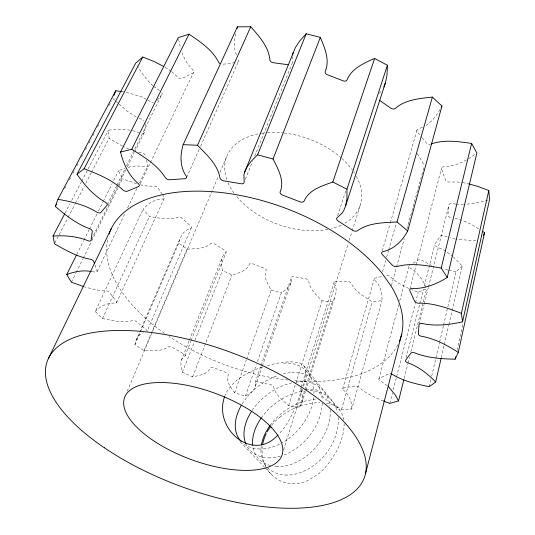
<?xml version="1.0" encoding="UTF-8"?>
<svg xmlns="http://www.w3.org/2000/svg" width="535" height="535" viewBox="0 0 535 535"><rect width="100%" height="100%" fill="white"/><g stroke="black" fill="none" stroke-linecap="round" stroke-linejoin="round"><path stroke-width="0.4" stroke-dasharray="2.67 2.01" d="M292.337 56.543L292.217 63.003A3.203 2.341 23.6 0 1 290.672 64.822M262.344 366.007L291.308 281.764L291.408 277.525A2.468 1.391 18.8 0 1 293.795 276.622L306.114 278.942A2.474 1.398 18.3 0 1 308.755 280.795C309.424 289.274 316.56 295.119 322.09 300.777L332.335 301.787C335.933 296.343 337.879 288.994 334.061 283.115A2.508 1.424 17.1 0 1 335.739 281.637L347.696 281.504A2.528 1.444 16.6 0 1 350.906 282.935C355.293 291.709 364.295 296.644 372.206 301.76L381.903 300.703C382.592 293.14 380.372 285.195 374.58 280.019A2.581 1.498 15.5 0 1 375.389 278.053L382.271 276.301M455.773 204.049L451.808 203.601A2.956 1.913 11.6 0 0 448.872 205.186L447.869 214.923A2.922 1.866 11.8 0 0 450.35 217.344L451.888 217.678M134.693 151.886L144.303 132.446L146.015 123.251M189.109 340.828L181.425 360.155L180.883 362.85L181.057 366.87L182.415 372.146L192.627 376.894C198.886 375.309 207.506 374.66 210.362 367.792A2.628 1.237 20.5 0 1 213.411 367.712L226.144 372.554A2.628 1.237 20.1 0 1 228.298 374.607C225.429 381.328 231.194 387.628 234.624 392.844L245.445 396.081C249.37 393.78 253.938 391.138 255.309 386.477L262.076 366.796M457.124 350.211L463.056 323.314M441.268 357.701L444.057 345.536M444.244 344.727L448.711 325.267M448.898 324.457L462.307 266.089L453.486 257.034M162.312 194.446L164.004 197.054A2.595 1.505 25.2 0 1 163.202 199.033C155.25 198.973 148.014 203.253 143.086 209.285L149.479 216.521C158.989 218.073 169.16 220.42 178.536 216.942A2.535 1.451 24 0 1 181.92 218.026L190.6 226.078A2.514 1.438 23.5 0 1 190.788 228.271C183.933 229.983 180.041 236.55 178.79 243.077L187.029 249.143C195.135 248.675 204.484 249.143 210.984 243.385A2.481 1.404 22.3 0 1 214.241 243.786L224.901 250.266A2.468 1.391 21.8 0 1 226.004 252.507C220.32 256.639 221.095 264.41 222.466 270.422L194.646 341.089M429.217 386.698L430.916 379.395M431.671 376.152L439.422 342.908M439.609 342.099L443.395 325.882M443.582 325.073L456.054 271.559L462.307 266.089M419.239 323.976L424.081 304.582M424.282 303.773L428.314 287.609M428.515 286.807L448.872 205.186M235.688 33.738C234.203 40.787 233.561 48.658 236.684 55.366M404.186 378.352L407.817 363.847M408.018 363.044L409.429 357.4M410.84 351.762L426.576 288.913L418.176 292.17L411.689 289.622M406.205 357.728L419.621 304.582M419.821 303.78L423.486 289.281M424.295 286.064L434.661 244.997M389.754 403.397L392.429 392.924M393.252 389.694L396.341 377.61M396.549 376.8L415.287 303.452M415.494 302.649L418.176 292.17M409.957 288.86L416.069 265.514M416.277 264.711L441.556 168.11M378.914 378.994L398.669 304.85M399.739 300.817L408.974 266.162M181.425 360.155L182.147 358.677L185.023 355.942A2.648 1.244 21.5 0 0 183.726 353.822L172.136 347.268A2.662 1.257 21.9 0 0 168.699 346.72C161.603 351.883 152.194 350.545 143.962 350.646L134.94 344.614L136.211 339.946L180.335 237.894M255.309 386.477L255.188 382.612A2.642 1.244 19.1 0 1 257.643 381.923L270.737 384.752A2.655 1.251 18.7 0 1 273.619 386.604C275.064 395.031 282.848 400.2 288.679 405.624L299.506 407.142C303.245 402.307 304.522 395.245 300.402 390.196A2.688 1.277 17.8 0 1 302.101 388.938M391.439 285.456L396.308 267.747M396.529 266.938L404.273 238.757M406.928 229.1L423.974 167.101M306.04 389.119L314.707 389.513A2.708 1.297 17.4 0 1 318.164 391.011C323.561 399.672 333.104 404.34 341.537 409.462L351.729 409.068L381.903 300.703M382.538 271.686L385.728 260.458M386.638 257.248L388.457 250.828M388.684 250.026L396.188 223.556M341.537 409.462L372.206 301.76M382.271 250.781L390.102 223.583M390.336 222.781L417.046 129.985M342.621 388.938L374.199 279.196M302.77 386.176C304.89 379.027 309.411 366.067 299.279 362.997C288.031 360.182 276.281 363.278 265.353 366.134M299.506 407.142L304.689 390.51M304.937 389.714L332.335 301.787M301.934 402.929L305.645 390.978M305.893 390.182L334.863 296.999M283.57 449.988L302.529 389.453M303.526 386.27L348.178 243.686M349.174 240.503L351.916 231.735M352.164 230.939L360.65 203.862M300.342 389.493L300.844 387.908M301.091 387.113L334.047 282.346M288.679 405.624L295.514 384.177M295.768 383.381L322.09 300.777M301.961 388.805C296.751 404.808 290.679 421.232 279.109 433.818M337.625 215.652L345.65 191.109M255.188 382.612L260.906 366.02M261.18 365.231L291.408 277.525M245.445 396.081L256.405 364.582M257.495 361.433L281.336 292.919C285.402 290.057 289.836 286.76 291.308 281.764M234.624 392.844L246.347 359.874M246.628 359.092L271.185 290.017C267.875 284.239 263.126 277.237 266.209 270.369A2.454 1.378 20.1 0 0 264.277 268.249L252.4 263.701A2.454 1.384 20.6 0 0 249.491 263.976C246.796 271.125 238.436 272.97 231.949 275.023L222.466 270.422M192.627 376.894L231.949 275.023M182.415 372.146L194.339 341.865M185.023 355.942L190.834 341.276M191.142 340.501L226.004 252.507M189.417 340.053L222.292 257.328M245.358 179.312L252.527 161.537M254.707 156.126L291.796 64.14M143.962 350.646L151.137 333.726M151.465 332.957L187.029 249.143M127.25 391.165L218.347 176.296M219.972 172.464L226.807 156.347M191.343 227.723L147.085 331.205A2.702 1.291 22.8 0 0 146.202 329.647L136.559 321.742A2.722 1.304 23.2 0 0 132.941 320.545C122.863 323.28 112.41 320.418 102.452 318.552L95.25 311.524L143.086 209.285M134.94 344.614L140.217 332.402M140.544 331.64L178.79 243.077M186.621 177.473L199.201 149.319M200.565 146.269L238.657 61.03M116.523 302.87L164.071 198.679M102.452 318.552L149.479 216.521M97.082 271.573L125.103 213.131M127.618 207.888L136.953 188.407M139.468 183.157L147.734 165.924M140.27 183.726L149.994 163.416M150.355 162.667L193.563 72.399M91.465 239.352L125.825 169.829M127.303 166.84L134.325 152.636M71.389 282.186L75.823 273.198M76.197 272.449L82.851 258.967M83.219 258.218L91.351 241.74M91.719 240.991L122.401 178.824L118.516 170.819L125.11 168.057M107.274 204.624L116.543 185.906M116.918 185.157L125.07 168.692M126.554 165.696L161.771 94.581A2.976 1.939 28.8 0 0 161.757 92.495M76.786 254.392L83.493 240.964M83.861 240.215L89.077 229.769M89.452 229.02L96.902 214.1M98.393 211.111L102.867 202.156M103.235 201.414L112.183 183.505M113.667 180.516L118.516 170.819M54.817 243.024L67.818 217.959M68.199 217.223L75.081 203.955M75.462 203.22L84.256 186.26M85.787 183.311L91.137 172.992M91.518 172.257L109.107 138.344L108.391 130.145L117.218 129.356L130.326 130.125M65.056 213.084L70.085 203.454M71.636 200.491L81.307 181.98M81.694 181.238L108.391 130.145M64.688 188.741L65.865 186.534M69.383 179.921L70.553 177.714M72.9 173.307L75.248 168.899M76.813 165.957L79.153 161.55M81.501 157.136L82.671 154.936M85.413 149.787L86.583 147.586M88.93 143.173L91.271 138.766M92.836 135.823L95.183 131.416M97.53 127.009L98.701 124.802M108.866 105.696L111.213 101.282M136.211 339.946C137.729 336.903 139.916 333.693 143.393 332.797M439.944 109.441C436.46 115.934 431.611 121.846 425.385 125.865M157.116 100.426L161.771 94.581M379.181 93.404L381.97 90.422M95.25 311.524C100.366 305.779 107.956 302.656 115.634 303.151A2.789 1.358 24.1 0 0 116.342 301.365L109.488 292.571A2.822 1.384 24.4 0 0 105.937 290.759L95.578 289.863L84.624 286.921M279.765 417.253L282.005 415.508A47.08 39.082 -30.2 0 1 289.241 410.9L291.769 409.583A47.16 37.878 -34.8 0 1 299.553 406.266L309.972 403.43L319.816 402.46M468.653 158.748L475.495 154M413.114 263.28L418.056 260.15A2.715 1.625 13.5 0 1 421.774 260.304L431.584 265.454M466.48 159.885C459.532 164.038 451.674 166.418 443.582 166.773A3.07 2.073 11.8 0 0 441.642 169.2L445.508 180.007A3.036 2.026 11.6 0 0 448.999 182.04L457.813 181.994L461.859 182.462M422.443 127.19L418.036 129.176A3.15 2.227 13.2 0 0 417.44 132.265L421.573 137.261M262.498 367.043C248.735 371.698 234.444 378.787 226.84 391.774A40.252 36.005 8.3 0 0 224.814 396.081M487.994 200.01L479.3 202.444L464.42 204.564M128.079 167.281L135.73 165.877L145.935 166.599A2.695 1.612 26.7 0 0 147.747 165.041L146.53 160.246M235.106 62.648L222.767 64.274A3.143 2.207 27.5 0 1 221.283 64.213M475.903 240.302L470.425 240.416L456.114 239.172M463.644 204.571L456.569 204.143M259.936 449.012L261.227 449.072M270.048 457.94L268.764 457.88A47.287 31.425 -37.5 0 1 246.147 444.552M277.404 466.553L278.688 466.627M287.141 475.133L285.871 475.06A46.331 31.692 -37.5 0 1 267.861 467.964M92.187 271.64L95.237 272.094A2.909 1.458 25.2 0 0 97.036 270.743L94.876 264.698M121.438 91.619L124.662 92.127M447.929 270.028L443.254 268.978M448.745 270.182L456.054 271.559M462.601 182.609L467.804 183.645M132.399 130.547L139.983 132.867M455.325 239.071L450.149 237.808M140.344 184.789L148.155 186.187L154.816 186.153A2.621 1.531 25.6 0 1 158.072 187.919L161.884 193.79M326.49 403.029L332.309 404.721L337.09 407.556A47.936 28.108 -53.6 0 1 340.695 411.495L342.387 414.719L343.744 419.774M454.977 218.347C464.012 220.072 472.251 224.647 479.882 229.615M138.712 152.261L142.47 153.077A2.728 1.645 27.1 0 1 145.319 155.451M126.28 92.388L140.852 96.581L147.199 99.711M271.185 290.017L281.336 292.919M136.519 183.732L122.401 178.824M447.253 236.851L443.635 235.661A2.836 1.759 12.3 0 0 440.118 236.35L434.908 244.141A2.795 1.719 12.6 0 0 436.246 246.635L443.602 249.885L452.877 256.492M383.548 400.989C374.761 397.505 365.846 393.64 358.871 387.079A2.802 1.371 16.1 0 0 355.033 386.083L343.824 387.962A2.775 1.344 16.5 0 0 343.055 389.721C348.907 394.328 352.17 401.638 351.729 409.068M128.761 149.091L123.19 146.47M138.98 118.215L143.908 120.388M408.807 288.492L397.044 282.38L389.674 276.187A2.608 1.518 15 0 0 386.089 275.324M122.495 146.115L109.107 138.344M147.887 100.112L152.014 102.479A2.936 1.893 28.7 0 0 153.418 103.008M136.164 116.971L127.591 111.434L115.613 101.035M165.128 67.276L171.046 71.142M153.599 86.309L160.085 90.983M387.293 385.715L379.857 380.572A2.889 1.438 15.3 0 1 379.536 378.426L388.316 373.985A2.929 1.471 15 0 1 390.871 373.811M171.708 71.616L178.168 77.568A3.049 2.053 28.7 0 0 182.188 78.438L192.72 73.141A3.083 2.1 28.5 0 0 193.028 70.058C188.039 64.902 183.92 58.85 181.867 51.922M153.023 85.781C146.73 80.11 141.681 73.175 137.441 65.872M112.778 98.346L115.045 100.5M240.175 441.91L264.397 467.115M264.972 467.717L271.319 474.318A47.133 37.845 -34.8 0 0 276.896 478.965C283.811 483.5 292.558 484.79 300.576 482.944A47.475 31.672 -48.5 0 0 308.173 480.356L317.857 474.364A47.862 28.034 -53.5 0 0 324.518 468.259L330.416 461.096L336.889 450.617A43.87 21.902 -57.8 0 0 344.132 424.817L344.112 423.8M271.319 474.318L269.7 472.485A47.047 39.028 -30.2 0 1 265.714 466.293L264.698 464.039A45.769 39.035 -25 0 1 262.317 446.718M422.088 137.883L426.221 142.878A3.13 2.18 12.7 0 0 430.428 144.189M303.806 365.786L339.618 410.037M353.722 172.023L354.484 173.139M417.273 153.572L424.415 165.496M425.954 287.509C422.877 279.41 417.34 272.228 409.797 267.834A2.682 1.592 13.9 0 1 409.583 265.507M178.63 39.262L180.288 47.334M356.35 176.316A71.061 45.401 20.2 0 1 344.634 223.322M341.029 225.188A71.061 45.401 20.2 0 1 331.359 228.585M327.861 229.368A71.061 45.401 20.2 0 1 236.229 195.991M234.042 193.135A71.061 45.401 20.2 0 1 227.963 182.502M226.813 179.499A71.061 45.401 20.2 0 1 260.518 133.482M261.307 133.355A71.061 45.401 20.2 0 1 264.544 132.927M267.447 132.66A71.061 45.401 20.2 0 1 282.721 132.901M284.219 133.061A71.061 45.401 20.2 0 1 341.29 157.952M341.825 158.427A71.061 45.401 20.2 0 1 352.344 169.99M144.303 132.446A2.815 1.739 27.9 0 1 141.534 133.382M238.51 59.78A3.156 2.24 26.8 0 1 236.751 62.428M397.759 344.874A154.789 83.901 20.2 0 1 293.621 380.592M287.99 380.024A154.789 83.901 20.2 0 1 169.1 336.441M164.432 333.238A154.789 83.901 20.2 0 1 107.709 238.911M271.767 425.098A45.783 39.048 -25 0 1 279.765 417.26M283.63 363.191A48.07 34.307 -50.1 0 1 313.965 393.519M313.657 397.532A48.07 34.307 -50.1 0 1 281.898 442.947M279.317 444.291A48.07 34.307 -50.1 0 1 261.254 448.965M259.943 448.992A47.782 31.271 -37.5 0 1 244.181 444.13M242.195 403.918A47.782 31.271 -37.5 0 1 277.946 375.443M283.062 373.932A47.782 31.271 -37.5 0 1 291.802 372.594M291.836 372.534A47.582 34.394 -50.3 0 1 322.204 400.367M322.224 402.969A47.582 34.394 -50.3 0 1 284.145 454.977M280.246 456.275A47.582 34.394 -50.3 0 1 270.075 457.84M252.145 410.465A47.287 31.425 -37.5 0 1 292.411 382.746M296.163 382.09A47.287 31.425 -37.5 0 1 299.847 381.749M299.874 381.689A47.1 34.474 -50.5 0 1 329.921 405.871M330.282 409.636A47.1 34.474 -50.5 0 1 278.708 466.527M277.411 466.533A46.806 31.565 -37.5 0 1 273.813 466.199M270.416 465.517A46.806 31.565 -37.5 0 1 252.787 446.264M261.214 418.002A46.806 31.565 -37.5 0 1 304.067 391.038M265.848 465.744A46.331 31.692 -37.5 0 1 261.254 445.909M270.135 425.392A46.331 31.692 -37.5 0 1 315.456 399.525M310.113 390.603A46.632 34.541 -50.8 0 1 337.358 412.559M338.1 417.44A46.632 34.541 -50.8 0 1 287.168 475.033"/><path stroke-width="0.8" d="M94.334 263.187L93.799 261.675A2.942 1.491 25.5 0 0 90.629 259.301C77.542 256.974 65.805 250.333 54.436 243.759L53.065 236.042C64.949 235.273 77.14 236.209 88.242 240.83A3.043 1.585 26.1 0 0 91.097 240.101L92.247 231.561A3.09 1.625 26.3 0 0 89.813 228.759C76.739 224.085 65.671 215.384 55.306 206.376L57.927 199.341C71.536 201.608 85.299 204.912 97.116 212.321A3.19 1.732 26.7 0 0 100.874 212.408L106.906 205.373A3.23 1.786 26.7 0 0 105.589 202.357C93.712 195.71 84.664 185.237 77.02 174.189L84.042 168.772C97.925 174.049 112.156 179.78 123.144 190.106A3.324 1.899 26.5 0 0 127.484 191.135L138.344 186.648A3.357 1.946 26.4 0 0 138.458 183.732C128.902 175.681 123.424 164.018 120.535 152.067L131.764 149.272C144.149 157.116 157.477 164.994 165.415 177.774A3.431 2.053 25.5 0 0 169.829 179.753L184.669 178.717A3.451 2.087 25 0 0 186.381 176.276C179.8 167.067 180.014 155.09 183.164 144.671L197.495 145.259C206.637 154.735 217.712 164.419 220.032 178.088A3.498 2.167 23.4 0 0 223.897 180.87L240.971 183.726A3.511 2.187 22.6 0 0 244.181 182.114L243.92 175.172L244.609 172.23L295.32 47.695L299.5 41.242L306.187 33.785L320.325 37.39C324.758 47.943 330.082 60.181 325.193 71.543A3.21 2.367 20.5 0 0 327.56 74.82L342.995 80.792A3.21 2.361 19.2 0 0 347.028 79.989C351.595 68.346 364.027 63.163 374.64 58.442L387.414 65.27L387.006 75.141L385.488 82.611L345.677 205.687L343.844 210.369L342.239 212.95L337.077 217.792A3.504 2.173 17.4 0 0 338.24 221.082L352.578 230.284A3.491 2.153 16.6 0 0 357.353 230.826C368.729 222.52 383.582 222.781 397.01 221.971L407.71 230.986C402.44 240.717 394.048 249.37 382.839 251.671A3.444 2.073 15.1 0 0 382.331 254.56L392.235 265.066A3.417 2.033 14.7 0 0 396.816 266.53C411.408 262.558 426.642 265.547 441.208 268.068L447.233 277.438C436.68 284.132 424.563 288.967 411.876 288.519A3.344 1.919 13.9 0 0 409.884 290.699L414.458 301.051A3.304 1.872 13.8 0 0 418.29 303.151C433.276 302.877 447.614 308.006 461.384 313.343L462.541 321.829C449.326 324.772 435.503 326.464 422.128 323.474A3.21 1.759 13.7 0 0 419.039 324.785L418.343 333.8A3.17 1.712 13.8 0 0 421.085 336.194C434.601 338.515 446.865 345.082 458.281 352.398L455.151 359.179C441.455 358.905 427.445 358.029 414.612 352.819A3.063 1.605 14.2 0 0 410.88 353.254L405.617 360.169A3.023 1.565 14.4 0 0 407.142 362.556C418.203 366.388 427.666 373.631 435.677 382.017L429.217 386.698C416.511 384.043 403.457 381.261 392.275 374.333A2.929 1.471 15 0 0 390.871 373.811M262.632 444.692L262.705 444.177A44.124 38.487 -19 0 1 265.955 434.239L266.209 433.765M345.677 205.687L346.968 198.632L346.954 189.203L387.414 65.27M458.281 352.398L484.556 232.678L482.55 231.367M462.541 321.829L489.572 199.568L488.783 190.54L477.708 186.394L468.553 183.793M455.151 359.179L455.686 356.731M461.384 313.343L488.783 190.54M435.677 382.017L441.081 358.51M447.233 277.438L476.866 153.05L471.609 143.433C458.294 141.541 444.17 139.281 431.163 143.989M441.208 268.068L471.609 143.433M237.038 28.368L237.426 26.83L250.768 26.75C259.094 36.367 268.784 46.659 269.887 59.994A3.197 2.321 24.7 0 0 273.345 62.722L288.345 64.748M383.548 400.989L389.754 403.397L398.535 400.909L403.778 379.964M292.558 54.958L293.16 52.624M365.485 473.729L401.671 334.188M407.71 230.986L441.943 106.024L432.387 97.096C419.574 98.527 405.383 99.557 395.225 108.478A3.19 2.307 15.2 0 1 390.811 108.157L379.241 100.139M397.01 221.971L432.387 97.096M320.325 37.39L273.051 159.002C278.006 168.933 284.874 180.649 280.113 191.971A3.518 2.214 20.4 0 0 282.834 195.221L299.76 201.722A3.518 2.207 19.5 0 0 304.061 201.167C308.896 189.651 322.144 185.946 332.81 182L374.64 58.442M383.856 86.911L385.488 82.611M113.982 95.297L115.794 90.716L121.438 91.619M244.609 172.23L246.655 167.622L250.795 161.644L257.596 154.822L306.187 33.785M483.286 235.681L484.556 232.678M197.495 145.259L250.768 26.75M183.164 144.671L237.426 26.83M48.458 358.437L111.16 228.88M131.764 149.272L189.022 34.16C200.317 41.81 212.455 49.829 218.755 62.408A3.143 2.207 27.5 0 0 219.811 63.531M83.888 286.693L71.389 282.186L66.728 274.542L76.411 255.141M120.535 152.067L178.295 37.644L189.022 34.16M53.065 236.042L64.675 213.826M84.042 168.772L142.765 57.024L153.899 61.445L163.817 66.494M77.02 174.189L135.736 63.097L142.765 57.024M57.927 199.341L115.794 90.716M55.306 206.376L56.483 204.176M441.141 107.388L441.943 106.024M278.073 434.855C254.299 461.638 217.23 432.16 223.169 401.945A40.252 36.005 8.3 0 1 224.573 396.716M66.728 274.542C74.539 271.626 83.126 269.881 91.431 271.526M257.596 154.822L273.051 159.002M332.81 182L346.954 189.203M388.457 386.718L395.298 394.944L398.535 400.909M109.14 233.808A154.789 83.901 20.2 0 1 228.86 193.516A154.789 83.901 20.2 0 1 382.084 273.291L391.219 286.265A154.789 83.901 20.2 0 1 399.351 341.444M267.179 431.859A45.783 39.048 -25 0 1 270.911 426.181M241.171 441.502A47.782 31.271 -37.5 0 1 241.499 405.069M245.752 443.629A47.287 31.425 -37.5 0 1 251.403 411.589M252.667 445.214A46.806 31.565 -37.5 0 1 261.214 418.002M261.434 444.772A46.331 31.692 -37.5 0 1 270.135 425.392M271.76 427.846L268.945 424.957A83.808 35.23 20.2 0 0 132.252 388.678A83.808 35.23 20.2 0 0 205.754 464.28A83.808 35.23 20.2 0 0 271.76 427.846M104.365 447.782A168.873 71.516 20.2 0 0 364.168 478.096A168.873 71.516 20.2 0 0 148.991 332.208A168.873 71.516 20.2 0 0 104.365 447.782"/></g></svg>
